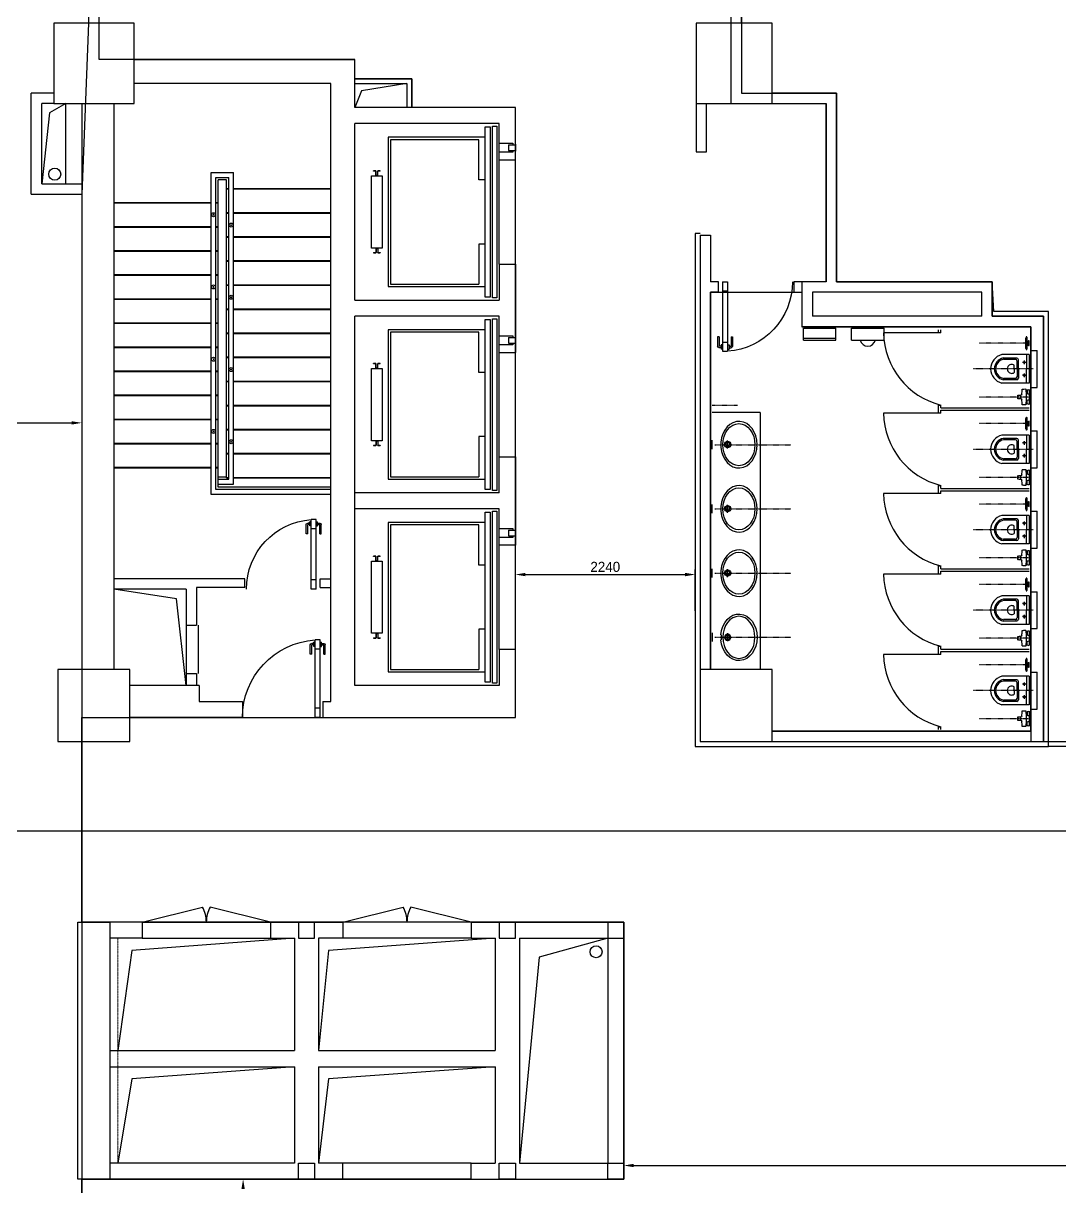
# Model space of a CAD drawing. Header units: millimetres. Extents: x 1175437 to 1258597, y 68435 to 127241.
# Drawn here: x 1198474 to 1211383, y 105326 to 119821 of the extents above; entities that cross this region are included whole.
import ezdxf

# ---------------------------------------------------------------- set-up
doc = ezdxf.new("R2010")
doc.units = ezdxf.units.MM
for name, pattern in [('DASHDOT2', [12.7, 6.35, -3.175, 0, -3.175]), ('HIDDEN', [0.375, 0.25, -0.125]), ('HIDDEN2', [4.7625, 3.175, -1.5875])]:
    doc.linetypes.add(name, pattern=pattern)
for name, color, linetype in [('Baca', 7, 'Continuous'), ('Divar-esas', 7, 'Continuous'), ('Divar-komek', 7, 'Continuous'), ('Lift', 7, 'Continuous'), ('livnestok', 7, 'Continuous'), ('Meheccer', 7, 'Continuous'), ('Pillekan', 7, 'Continuous'), ('plita 2', 7, 'Continuous'), ('Qapi', 7, 'Continuous'), ('Santexnika', 7, 'Continuous'), ('sutun1', 7, 'Continuous'), ('Tavan', 7, 'Continuous')]:
    doc.layers.add(name, color=color, linetype=linetype)
doc.layers.add('plita', color=182, linetype='Continuous', lineweight=5, true_color=0x3a07c5)

msp = doc.modelspace()

# ---------------------------------------------------------------- linework, layer by layer
for p, q in [((1202864, 117981), (1202838, 117981)), ((1202838, 117977), (1202838, 117981)), ((1202860, 117977), (1202838, 117977)), ((1202864, 117925), (1202864, 117973)), ((1202868, 117929), (1202868, 117977)), ((1202888, 117921), (1202868, 117921)), ((1202884, 117925), (1202872, 117925)), ((1202888, 117929), (1202888, 117977)), ((1202918, 117981), (1202892, 117981)), ((1202892, 117925), (1202892, 117973)), ((1202918, 117977), (1202896, 117977)), ((1202918, 117977), (1202918, 117981)), ((1202864, 117017), (1202864, 116969)), ((1202868, 117021), (1202888, 117021)), ((1202868, 117013), (1202868, 116965)), ((1202872, 117017), (1202884, 117017)), ((1202888, 117013), (1202888, 116965)), ((1202892, 117017), (1202892, 116969)), ((1202838, 116965), (1202838, 116961)), ((1202838, 116965), (1202860, 116965)), ((1202838, 116961), (1202864, 116961)), ((1202892, 116961), (1202918, 116961)), ((1202896, 116965), (1202918, 116965)), ((1202918, 116965), (1202918, 116961)), ((1202864, 115581), (1202838, 115581)), ((1202838, 115577), (1202838, 115581)), ((1202860, 115577), (1202838, 115577)), ((1202864, 115525), (1202864, 115573)), ((1202868, 115529), (1202868, 115577)), ((1202888, 115529), (1202888, 115577)), ((1202918, 115581), (1202892, 115581)), ((1202892, 115525), (1202892, 115573)), ((1202918, 115577), (1202896, 115577)), ((1202918, 115577), (1202918, 115581)), ((1202888, 115521), (1202868, 115521)), ((1202884, 115525), (1202872, 115525)), ((1202838, 114565), (1202838, 114561)), ((1202838, 114565), (1202860, 114565)), ((1202838, 114561), (1202864, 114561)), ((1202864, 114617), (1202864, 114569)), ((1202868, 114621), (1202888, 114621)), ((1202868, 114613), (1202868, 114565)), ((1202872, 114617), (1202884, 114617)), ((1202888, 114613), (1202888, 114565)), ((1202892, 114617), (1202892, 114569)), ((1202892, 114561), (1202918, 114561)), ((1202896, 114565), (1202918, 114565)), ((1202918, 114565), (1202918, 114561)), ((1202864, 113181), (1202838, 113181)), ((1202838, 113177), (1202838, 113181)), ((1202860, 113177), (1202838, 113177)), ((1202864, 113125), (1202864, 113173)), ((1202868, 113129), (1202868, 113177)), ((1202888, 113121), (1202868, 113121)), ((1202884, 113125), (1202872, 113125)), ((1202888, 113129), (1202888, 113177)), ((1202918, 113181), (1202892, 113181)), ((1202892, 113125), (1202892, 113173)), ((1202918, 113177), (1202896, 113177)), ((1202918, 113177), (1202918, 113181)), ((1202864, 112217), (1202864, 112169)), ((1202868, 112221), (1202888, 112221)), ((1202868, 112213), (1202868, 112165)), ((1202872, 112217), (1202884, 112217)), ((1202888, 112213), (1202888, 112165)), ((1202892, 112217), (1202892, 112169)), ((1202838, 112165), (1202838, 112161)), ((1202838, 112165), (1202860, 112165)), ((1202838, 112161), (1202864, 112161)), ((1202892, 112161), (1202918, 112161)), ((1202896, 112165), (1202918, 112165)), ((1202918, 112165), (1202918, 112161))]:
    msp.add_line(p, q)
at = {"color": 0, "lineweight": -2, "transparency": 16777216}
for p, q in [((1199203, 114953), (1199203, 114780)), ((1186428, 114843), (1199078, 114843)), ((1204603, 112500), (1204603, 113016)), ((1204728, 112953), (1206718, 112953)), ((1206843, 112500), (1206843, 113016)), ((1188028, 109761), (1253348, 109761)), ((1205953, 106277), (1205953, 105528)), ((1206078, 105590), (1224628, 105590)), ((1201035, 105421), (1201275, 105421))]:
    msp.add_line(p, q, dxfattribs=at)
at = {"color": 1, "lineweight": 30}
for points in [[(1186303, 120321), (1199288, 120321), (1199288, 119821), (1199203, 117691), (1199203, 105421), (1199203, 103771), (1199203, 103121), (1231553, 103121)], [(1207418, 120321), (1207418, 118951), (1208603, 118951), (1208603, 116601), (1210543, 116601), (1210543, 116171), (1211183, 116171), (1211183, 110871), (1218953, 110871), (1218953, 116171), (1220163, 116171), (1220163, 116601), (1222533, 116601), (1222533, 118951), (1222903, 118951), (1222903, 119821), (1223288, 119821), (1223288, 120301), (1207418, 120321)], [(1199203, 103121), (1199203, 103771), (1199203, 105421), (1205953, 105421), (1205953, 108621), (1199203, 108621), (1199203, 111171), (1204603, 111171), (1204603, 118771), (1203313, 118771), (1203313, 119131), (1202603, 119131), (1202603, 119371), (1199418, 119371), (1199418, 120301), (1207288, 120301), (1207288, 118821), (1208473, 118821), (1208473, 116601), (1208173, 116601), (1208173, 116041), (1211023, 116041), (1211023, 110871), (1219083, 110871)]]:
    msp.add_lwpolyline(points, dxfattribs=at)
at = {"extrusion": (0, 0, -1)}
for centre, start, end in [((-1202860, 117973), 90, 180), ((-1202864, 117977), 90, 180), ((-1202868, 117925), -90, 0), ((-1202872, 117929), -90, 0), ((-1202884, 117929), 180, -90), ((-1202892, 117977), 0, 90), ((-1202888, 117925), 180, -90), ((-1202896, 117973), 0, 90), ((-1202868, 117017), 0, 90), ((-1202872, 117013), 0, 90), ((-1202884, 117013), 90, 180), ((-1202888, 117017), 90, 180), ((-1202860, 116969), 180, -90), ((-1202864, 116965), 180, -90), ((-1202892, 116965), -90, 0), ((-1202896, 116969), -90, 0), ((-1202860, 115573), 90, 180), ((-1202864, 115577), 90, 180), ((-1202892, 115577), 0, 90), ((-1202896, 115573), 0, 90), ((-1202868, 115525), -90, 0), ((-1202872, 115529), -90, 0), ((-1202884, 115529), 180, -90), ((-1202888, 115525), 180, -90), ((-1202860, 114569), 180, -90), ((-1202868, 114617), 0, 90), ((-1202864, 114565), 180, -90), ((-1202872, 114613), 0, 90), ((-1202884, 114613), 90, 180), ((-1202888, 114617), 90, 180), ((-1202892, 114565), -90, 0), ((-1202896, 114569), -90, 0), ((-1202860, 113173), 90, 180), ((-1202864, 113177), 90, 180), ((-1202868, 113125), -90, 0), ((-1202872, 113129), -90, 0), ((-1202884, 113129), 180, -90), ((-1202892, 113177), 0, 90), ((-1202888, 113125), 180, -90), ((-1202896, 113173), 0, 90), ((-1202868, 112217), 0, 90), ((-1202872, 112213), 0, 90), ((-1202884, 112213), 90, 180), ((-1202888, 112217), 90, 180), ((-1202860, 112169), 180, -90), ((-1202864, 112165), 180, -90), ((-1202892, 112165), -90, 0), ((-1202896, 112169), -90, 0)]:
    msp.add_arc(centre, 4, start, end, dxfattribs=at)
at = {"color": 0, "transparency": 16777216}
for points in [[(1199078, 114863), (1199078, 114822), (1199203, 114843)], [(1204728, 112974), (1204728, 112932), (1204603, 112953)], [(1206718, 112974), (1206718, 112932), (1206843, 112953)], [(1206078, 105611), (1206078, 105569), (1205953, 105590)], [(1201191, 105296), (1201233, 105296), (1201212, 105421)]]:
    msp.add_solid(points, dxfattribs=at)
at = {"layer": 'Baca'}
for p, q in [((1200383, 112649), (1199603, 112771)), ((1200503, 111571), (1200383, 112649))]:
    msp.add_line(p, q, dxfattribs=at)
for points in [[(1203253, 119071), (1202688, 118981), (1202603, 118771)], [(1199003, 118821), (1198801, 118705), (1198703, 117821)], [(1201853, 108421), (1199824, 108271), (1199653, 107021)], [(1204353, 108421), (1202274, 108271), (1202153, 107021)], [(1205753, 108421), (1204898, 108185), (1204653, 105621)], [(1201853, 106821), (1199824, 106671), (1199653, 105621)], [(1204353, 106821), (1202274, 106671), (1202153, 105621)]]:
    msp.add_lwpolyline(points, dxfattribs=at)
at = {"layer": 'Divar-esas'}
for p, q in [((1198573, 117691), (1198573, 118951)), ((1198853, 118951), (1198573, 118951)), ((1207803, 118951), (1208603, 118951)), ((1208603, 116601), (1208603, 118951)), ((1198703, 117821), (1198703, 118821)), ((1198853, 118821), (1198703, 118821)), ((1206853, 118821), (1206853, 118221)), ((1206983, 118221), (1206983, 118821)), ((1207803, 118821), (1208473, 118821)), ((1208473, 116601), (1208473, 118821)), ((1206853, 118221), (1206983, 118221)), ((1198703, 117821), (1199203, 117821)), ((1198573, 117691), (1199203, 117691)), ((1206903, 117181), (1206903, 110871)), ((1206903, 117181), (1207033, 117181)), ((1207033, 117181), (1207033, 116601)), ((1207133, 116601), (1207033, 116601)), ((1207133, 116471), (1207133, 116601)), ((1208073, 116601), (1208073, 116471)), ((1208473, 116601), (1208073, 116601)), ((1210543, 116601), (1208603, 116601)), ((1210543, 116171), (1210543, 116601)), ((1207033, 116471), (1207033, 111771)), ((1207133, 116471), (1207033, 116471)), ((1208073, 116471), (1208173, 116471)), ((1208173, 116471), (1208173, 116041)), ((1208303, 116471), (1208303, 116171)), ((1210413, 116471), (1208303, 116471)), ((1210413, 116171), (1210413, 116471)), ((1210413, 116171), (1208303, 116171)), ((1211183, 116171), (1210543, 116171)), ((1211183, 110871), (1211183, 116171)), ((1211023, 116041), (1208173, 116041)), ((1211023, 111001), (1211023, 116041)), ((1201233, 112901), (1199603, 112901)), ((1200633, 112791), (1200633, 112321)), ((1201233, 112791), (1200633, 112791)), ((1201233, 112791), (1201233, 112901)), ((1202173, 112901), (1202303, 112901)), ((1202173, 112791), (1202173, 112901)), ((1202173, 112791), (1202303, 112791)), ((1200503, 112771), (1199603, 112771)), ((1200503, 112771), (1200503, 112321)), ((1200503, 112321), (1200633, 112321)), ((1200503, 111721), (1200503, 111571)), ((1200503, 111721), (1200633, 111721)), ((1200633, 111721), (1200633, 111571)), ((1207803, 111001), (1211023, 111001)), ((1207803, 110871), (1211183, 110871)), ((1199953, 108621), (1199553, 108621)), ((1199953, 108621), (1199953, 108421)), ((1201553, 108621), (1202453, 108621)), ((1201553, 108621), (1201553, 108421)), ((1202453, 108621), (1202453, 108421)), ((1204053, 108621), (1205953, 108621)), ((1204053, 108621), (1204053, 108421)), ((1205953, 108621), (1205953, 105421)), ((1199953, 108421), (1199553, 108421)), ((1201553, 108421), (1201853, 108421)), ((1201853, 108421), (1201853, 107021)), ((1202153, 108421), (1202153, 107021)), ((1202453, 108421), (1202153, 108421)), ((1204053, 108421), (1204353, 108421)), ((1204353, 108421), (1204353, 107021)), ((1204653, 108421), (1204653, 105621)), ((1204653, 108421), (1205753, 108421)), ((1205753, 108421), (1205753, 105621)), ((1199553, 107021), (1201853, 107021)), ((1202153, 107021), (1204353, 107021)), ((1199553, 106821), (1201853, 106821)), ((1201853, 106821), (1201853, 105621)), ((1202153, 106821), (1204353, 106821)), ((1202153, 106821), (1202153, 105621)), ((1204353, 106821), (1204353, 105621)), ((1201853, 105621), (1199553, 105621)), ((1202453, 105621), (1202153, 105621)), ((1202453, 105421), (1202453, 105621)), ((1204053, 105421), (1204053, 105621)), ((1204053, 105621), (1204353, 105621)), ((1204653, 105621), (1205753, 105621)), ((1202453, 105421), (1199553, 105421)), ((1204053, 105421), (1205953, 105421))]:
    msp.add_line(p, q, dxfattribs=at)
at = {"layer": 'Divar-komek'}
for p, q in [((1200503, 112321), (1200503, 111721)), ((1200653, 112321), (1200653, 111721)), ((1199953, 108621), (1201553, 108621)), ((1204053, 108621), (1202453, 108621)), ((1199953, 108421), (1201553, 108421)), ((1204053, 108421), (1202453, 108421)), ((1204053, 105621), (1202453, 105621)), ((1204053, 105421), (1202453, 105421))]:
    msp.add_line(p, q, dxfattribs=at)
at = {"layer": 'Lift'}
for p, q in [((1204228, 116411), (1204228, 118531)), ((1204228, 118531), (1204288, 118531)), ((1204288, 118531), (1204288, 116411)), ((1204318, 116401), (1204318, 118541)), ((1204318, 118541), (1204373, 118541)), ((1204318, 118541), (1204373, 118541)), ((1204373, 118541), (1204373, 116401)), ((1203018, 118402), (1203018, 116540)), ((1204228, 118402), (1203018, 118402)), ((1203048, 118371), (1203048, 116571)), ((1204148, 118371), (1203048, 118371)), ((1204148, 117871), (1204148, 118371)), ((1204228, 117871), (1204148, 117871)), ((1204228, 117071), (1204148, 117071)), ((1204148, 117071), (1204148, 116571)), ((1203048, 116571), (1204148, 116571)), ((1203018, 116540), (1204228, 116540)), ((1204288, 116411), (1204228, 116411)), ((1204373, 116401), (1204318, 116401)), ((1204228, 114011), (1204228, 116131)), ((1204228, 116131), (1204288, 116131)), ((1204288, 116131), (1204288, 114011)), ((1204318, 114001), (1204318, 116141)), ((1204318, 116141), (1204373, 116141)), ((1204318, 116141), (1204373, 116141)), ((1204373, 116141), (1204373, 114001)), ((1203018, 116002), (1203018, 114140)), ((1204228, 116002), (1203018, 116002)), ((1203048, 115971), (1203048, 114171)), ((1204148, 115971), (1203048, 115971)), ((1204148, 115471), (1204148, 115971)), ((1204228, 115471), (1204148, 115471)), ((1204228, 114671), (1204148, 114671)), ((1204148, 114671), (1204148, 114171)), ((1203018, 114140), (1204228, 114140)), ((1203048, 114171), (1204148, 114171)), ((1204288, 114011), (1204228, 114011)), ((1204373, 114001), (1204318, 114001)), ((1204228, 111611), (1204228, 113731)), ((1204228, 113731), (1204288, 113731)), ((1204288, 113731), (1204288, 111611)), ((1204318, 111601), (1204318, 113741)), ((1204318, 113741), (1204373, 113741)), ((1204318, 113741), (1204373, 113741)), ((1204373, 113741), (1204373, 111601)), ((1203018, 113602), (1203018, 111740)), ((1204228, 113602), (1203018, 113602)), ((1203048, 113571), (1203048, 111771)), ((1204148, 113571), (1203048, 113571)), ((1204148, 113071), (1204148, 113571)), ((1204228, 113071), (1204148, 113071)), ((1204228, 112271), (1204148, 112271)), ((1204148, 112271), (1204148, 111771)), ((1203048, 111771), (1204148, 111771)), ((1203018, 111740), (1204228, 111740)), ((1204288, 111611), (1204228, 111611)), ((1204373, 111601), (1204318, 111601))]:
    msp.add_line(p, q, dxfattribs=at)
at = {"layer": 'Lift', "linetype": 'Continuous'}
for p, q in [((1204403, 118326), (1204573, 118326)), ((1204518, 118306), (1204603, 118306)), ((1204518, 118306), (1204518, 118236)), ((1204573, 118326), (1204573, 118306)), ((1204603, 118316), (1204606, 118316)), ((1204606, 118316), (1204606, 118226)), ((1204573, 118216), (1204403, 118216)), ((1204518, 118236), (1204603, 118236)), ((1204573, 118236), (1204573, 118216)), ((1204603, 118226), (1204606, 118226)), ((1204403, 115926), (1204573, 115926)), ((1204518, 115906), (1204603, 115906)), ((1204518, 115906), (1204518, 115836)), ((1204518, 115836), (1204603, 115836)), ((1204573, 115926), (1204573, 115906)), ((1204573, 115836), (1204573, 115816)), ((1204603, 115916), (1204606, 115916)), ((1204603, 115826), (1204606, 115826)), ((1204606, 115916), (1204606, 115826)), ((1204573, 115816), (1204403, 115816)), ((1204403, 113526), (1204573, 113526)), ((1204518, 113506), (1204603, 113506)), ((1204518, 113506), (1204518, 113436)), ((1204573, 113526), (1204573, 113506)), ((1204603, 113516), (1204606, 113516)), ((1204606, 113516), (1204606, 113426)), ((1204573, 113416), (1204403, 113416)), ((1204518, 113436), (1204603, 113436)), ((1204573, 113436), (1204573, 113416)), ((1204603, 113426), (1204606, 113426))]:
    msp.add_line(p, q, dxfattribs=at)
at = {"layer": 'Lift', "extrusion": (0, 0, -1)}
for points in [[(-1202943, 117021), (-1202813, 117021), (-1202813, 117921), (-1202943, 117921)], [(-1202943, 114621), (-1202813, 114621), (-1202813, 115521), (-1202943, 115521)], [(-1202943, 112221), (-1202813, 112221), (-1202813, 113121), (-1202943, 113121)]]:
    msp.add_lwpolyline(points, close=True, dxfattribs=at)
at = {"layer": 'livnestok', "linetype": 'ByBlock'}
for centre in [(1198865, 117941), (1205608, 108253)]:
    msp.add_circle(centre, 75, dxfattribs=at)
at = {"layer": 'Meheccer'}
for p, q in [((1200813, 113951), (1200813, 117961)), ((1200813, 117961), (1201093, 117961)), ((1200873, 114011), (1200873, 117901)), ((1200873, 117901), (1201033, 117901)), ((1201033, 114141), (1201033, 117901)), ((1201093, 114081), (1201093, 117961)), ((1200903, 114141), (1201033, 114141)), ((1200903, 114141), (1201033, 114141)), ((1202303, 113951), (1200813, 113951)), ((1202303, 114011), (1200873, 114011)), ((1200903, 114081), (1201093, 114081))]:
    msp.add_line(p, q, dxfattribs=at)
for centre, radius in [((1200843, 117436), 25), ((1200843, 117436), 5), ((1201063, 117307), 25), ((1201063, 117307), 5), ((1200843, 116536), 25), ((1201063, 116407), 25), ((1200843, 115636), 25), ((1201063, 115507), 25), ((1201063, 115507), 5), ((1200843, 114736), 25), ((1201063, 114607), 25), ((1201063, 114607), 5)]:
    msp.add_circle(centre, radius, dxfattribs=at)
at = {"layer": 'Meheccer', "linetype": 'HIDDEN2'}
for centre in [(1200843, 116536), (1201063, 116407), (1200843, 115636), (1200843, 114736)]:
    msp.add_circle(centre, 5, dxfattribs=at)
at = {"layer": 'Pillekan'}
for p, q in [((1200903, 114041), (1200903, 117871)), ((1201003, 117871), (1200903, 117871)), ((1201003, 114157), (1201003, 117871)), ((1201003, 117764), (1201033, 117764)), ((1201003, 117757), (1201033, 117757)), ((1201093, 117764), (1202303, 117764)), ((1201093, 117757), (1202303, 117757)), ((1200813, 117586), (1199603, 117586)), ((1200813, 117579), (1199603, 117579)), ((1200903, 117586), (1200873, 117586)), ((1200903, 117579), (1200873, 117579)), ((1201003, 117464), (1201033, 117464)), ((1201003, 117457), (1201033, 117457)), ((1201093, 117464), (1202303, 117464)), ((1201093, 117457), (1202303, 117457)), ((1200813, 117286), (1199603, 117286)), ((1200813, 117279), (1199603, 117279)), ((1200903, 117286), (1200873, 117286)), ((1200903, 117279), (1200873, 117279)), ((1201003, 117164), (1201033, 117164)), ((1201003, 117157), (1201033, 117157)), ((1201093, 117164), (1202303, 117164)), ((1201093, 117157), (1202303, 117157)), ((1200813, 116986), (1199603, 116986)), ((1200903, 116986), (1200873, 116986)), ((1200813, 116979), (1199603, 116979)), ((1200903, 116979), (1200873, 116979)), ((1201003, 116864), (1201033, 116864)), ((1201003, 116857), (1201033, 116857)), ((1201093, 116864), (1202303, 116864)), ((1201093, 116857), (1202303, 116857)), ((1200813, 116686), (1199603, 116686)), ((1200813, 116679), (1199603, 116679)), ((1200903, 116686), (1200873, 116686)), ((1200903, 116679), (1200873, 116679)), ((1201003, 116564), (1201033, 116564)), ((1201003, 116557), (1201033, 116557)), ((1201093, 116564), (1202303, 116564)), ((1201093, 116557), (1202303, 116557)), ((1200813, 116386), (1199603, 116386)), ((1200813, 116379), (1199603, 116379)), ((1200903, 116386), (1200873, 116386)), ((1200903, 116379), (1200873, 116379)), ((1201003, 116264), (1201033, 116264)), ((1201003, 116257), (1201033, 116257)), ((1201093, 116264), (1202303, 116264)), ((1201093, 116257), (1202303, 116257)), ((1200813, 116086), (1199603, 116086)), ((1200813, 116079), (1199603, 116079)), ((1200903, 116086), (1200873, 116086)), ((1200903, 116079), (1200873, 116079)), ((1201003, 115964), (1201033, 115964)), ((1201003, 115957), (1201033, 115957)), ((1201093, 115964), (1202303, 115964)), ((1201093, 115957), (1202303, 115957)), ((1200813, 115786), (1199603, 115786)), ((1200813, 115779), (1199603, 115779)), ((1200903, 115786), (1200873, 115786)), ((1200903, 115779), (1200873, 115779)), ((1201003, 115664), (1201033, 115664)), ((1201003, 115657), (1201033, 115657)), ((1201093, 115664), (1202303, 115664)), ((1201093, 115657), (1202303, 115657)), ((1200813, 115486), (1199603, 115486)), ((1200813, 115479), (1199603, 115479)), ((1200903, 115486), (1200873, 115486)), ((1200903, 115479), (1200873, 115479)), ((1201003, 115364), (1201033, 115364)), ((1201003, 115357), (1201033, 115357)), ((1201093, 115364), (1202303, 115364)), ((1201093, 115357), (1202303, 115357)), ((1200813, 115186), (1199603, 115186)), ((1200813, 115179), (1199603, 115179)), ((1200903, 115186), (1200873, 115186)), ((1200903, 115179), (1200873, 115179)), ((1201003, 115064), (1201033, 115064)), ((1201003, 115057), (1201033, 115057)), ((1201093, 115064), (1202303, 115064)), ((1201093, 115057), (1202303, 115057)), ((1200813, 114886), (1199603, 114886)), ((1200813, 114879), (1199603, 114879)), ((1200903, 114886), (1200873, 114886)), ((1200903, 114879), (1200873, 114879)), ((1201003, 114764), (1201033, 114764)), ((1201003, 114757), (1201033, 114757)), ((1201093, 114764), (1202303, 114764)), ((1201093, 114757), (1202303, 114757)), ((1200813, 114586), (1199603, 114586)), ((1200813, 114579), (1199603, 114579)), ((1200903, 114586), (1200873, 114586)), ((1200903, 114579), (1200873, 114579)), ((1201003, 114464), (1201033, 114464)), ((1201003, 114457), (1201033, 114457)), ((1201093, 114464), (1202303, 114464)), ((1201093, 114457), (1202303, 114457)), ((1200813, 114286), (1199603, 114286)), ((1200813, 114279), (1199603, 114279)), ((1200903, 114286), (1200873, 114286)), ((1200903, 114279), (1200873, 114279)), ((1200903, 114171), (1201003, 114171)), ((1201003, 114164), (1201033, 114164)), ((1201003, 114157), (1201033, 114157)), ((1201093, 114164), (1202303, 114164)), ((1201093, 114157), (1202303, 114157)), ((1202303, 114041), (1200903, 114041))]:
    msp.add_line(p, q, dxfattribs=at)
at = {"layer": 'plita', "linetype": 'HIDDEN', "ltscale": 5}
msp.add_line((1199653, 108421), (1199653, 105621), dxfattribs=at)
at = {"layer": 'plita 2'}
for p, q in [((1202603, 119071), (1203253, 119071)), ((1203253, 119071), (1203253, 118771)), ((1199003, 117821), (1199003, 118821)), ((1204403, 116821), (1204403, 118121)), ((1204403, 114421), (1204403, 115721)), ((1204403, 112021), (1204403, 113321))]:
    msp.add_line(p, q, dxfattribs=at)
at = {"layer": 'Qapi'}
for p, q in [((1207185, 116601), (1207247, 116601)), ((1207185, 116601), (1207247, 116601)), ((1207185, 116601), (1207185, 115735)), ((1207247, 116601), (1207247, 115735)), ((1207185, 116486), (1207247, 116486)), ((1207185, 115850), (1207247, 115850)), ((1207185, 115735), (1207247, 115735)), ((1207185, 115735), (1207247, 115735)), ((1202122, 113638), (1202060, 113638)), ((1202122, 113638), (1202060, 113638)), ((1202060, 112771), (1202060, 113638)), ((1202122, 113523), (1202060, 113523)), ((1202122, 112771), (1202122, 113638)), ((1202122, 112887), (1202060, 112887)), ((1202122, 112771), (1202060, 112771)), ((1202122, 112771), (1202060, 112771)), ((1202172, 112138), (1202110, 112138)), ((1202110, 111171), (1202110, 112138)), ((1202172, 111171), (1202172, 112138)), ((1202172, 112023), (1202110, 112023)), ((1202172, 112023), (1202110, 112023)), ((1202172, 111287), (1202110, 111287)), ((1202172, 111171), (1202110, 111171)), ((1199953, 108621), (1200706, 108809)), ((1201553, 108621), (1200801, 108809)), ((1202453, 108621), (1203206, 108809)), ((1204053, 108621), (1203301, 108809))]:
    msp.add_line(p, q, dxfattribs=at)
at = {"layer": 'Qapi', "linetype": 'Continuous'}
for p, q in [((1207140, 115913), (1207122, 115913)), ((1207122, 115913), (1207122, 115797)), ((1207140, 115913), (1207140, 115797)), ((1207291, 115913), (1207291, 115797)), ((1207291, 115913), (1207309, 115913)), ((1207309, 115913), (1207309, 115797)), ((1207167, 115797), (1207140, 115797)), ((1207167, 115779), (1207140, 115779)), ((1207167, 115779), (1207140, 115779)), ((1207167, 115779), (1207140, 115779)), ((1207185, 115815), (1207167, 115815)), ((1207167, 115815), (1207167, 115761)), ((1207167, 115815), (1207167, 115761)), ((1207185, 115761), (1207167, 115761)), ((1207247, 115815), (1207265, 115815)), ((1207247, 115761), (1207265, 115761)), ((1207265, 115815), (1207265, 115761)), ((1207265, 115815), (1207265, 115761)), ((1207265, 115797), (1207291, 115797)), ((1207265, 115779), (1207291, 115779)), ((1207265, 115779), (1207291, 115779)), ((1207265, 115779), (1207291, 115779)), ((1201998, 113460), (1201998, 113576)), ((1202042, 113594), (1202016, 113594)), ((1202042, 113594), (1202016, 113594)), ((1202042, 113594), (1202016, 113594)), ((1202016, 113460), (1202016, 113576)), ((1202042, 113576), (1202016, 113576)), ((1202042, 113558), (1202042, 113611)), ((1202042, 113558), (1202042, 113611)), ((1202060, 113611), (1202042, 113611)), ((1202060, 113558), (1202042, 113558)), ((1202122, 113611), (1202140, 113611)), ((1202122, 113558), (1202140, 113558)), ((1202140, 113558), (1202140, 113611)), ((1202140, 113558), (1202140, 113611)), ((1202140, 113594), (1202167, 113594)), ((1202140, 113594), (1202167, 113594)), ((1202140, 113594), (1202167, 113594)), ((1202140, 113576), (1202167, 113576)), ((1202167, 113460), (1202167, 113576)), ((1202185, 113460), (1202185, 113576)), ((1202016, 113460), (1201998, 113460)), ((1202167, 113460), (1202185, 113460)), ((1202048, 111961), (1202048, 112076)), ((1202092, 112094), (1202066, 112094)), ((1202092, 112094), (1202066, 112094)), ((1202092, 112094), (1202066, 112094)), ((1202066, 111961), (1202066, 112076)), ((1202092, 112076), (1202066, 112076)), ((1202092, 112058), (1202092, 112112)), ((1202092, 112058), (1202092, 112112)), ((1202110, 112112), (1202092, 112112)), ((1202110, 112058), (1202092, 112058)), ((1202172, 112112), (1202190, 112112)), ((1202172, 112058), (1202190, 112058)), ((1202190, 112058), (1202190, 112112)), ((1202190, 112058), (1202190, 112112)), ((1202190, 112094), (1202217, 112094)), ((1202190, 112094), (1202217, 112094)), ((1202190, 112094), (1202217, 112094)), ((1202190, 112076), (1202217, 112076)), ((1202217, 111961), (1202217, 112076)), ((1202235, 111961), (1202235, 112076)), ((1202066, 111961), (1202048, 111961)), ((1202217, 111961), (1202235, 111961))]:
    msp.add_line(p, q, dxfattribs=at)
at = {"layer": 'Qapi', "extrusion": (0, 0, -1)}
for centre, radius, start, end in [((-1207185, 116601), 869, -180, -94.1065), ((-1202122, 112771), 869, 0, 85.8935), ((-1202172, 111171), 969, 0, 86.3179)]:
    msp.add_arc(centre, radius, start, end, dxfattribs=at)
at = {"layer": 'Qapi', "linetype": 'Continuous', "extrusion": (0, 0, -1)}
for centre, start, end in [((-1207140, 115797), -90, 0), ((-1207291, 115797), -180, -90), ((-1202016, 113576), 0, 90), ((-1202167, 113576), 90, 180), ((-1202066, 112076), 0, 90), ((-1202217, 112076), 90, 180)]:
    msp.add_arc(centre, 17.8, start, end, dxfattribs=at)
at = {"layer": 'Qapi'}
for centre, start, end in [((1200356, 108621), 0.1217, 28.2784), ((1201151, 108621), 151.7216, 179.8783), ((1202856, 108621), 0.1217, 28.2784), ((1203651, 108621), 151.7216, 179.8783)]:
    msp.add_arc(centre, 398, start, end, dxfattribs=at)
at = {"layer": 'Santexnika', "ltscale": 6}
for p, q in [((1208190, 115872), (1208190, 116021)), ((1208190, 116021), (1208596, 116021)), ((1208596, 115872), (1208596, 116021)), ((1208790, 115872), (1208790, 116021)), ((1208790, 116021), (1209196, 116021)), ((1209196, 115872), (1209196, 116021)), ((1208190, 115900), (1208596, 115900)), ((1208190, 115872), (1208596, 115872)), ((1208790, 115872), (1209196, 115872))]:
    msp.add_line(p, q, dxfattribs=at)
at = {"layer": 'Santexnika'}
for p, q in [((1209873, 115965), (1209873, 116001)), ((1209903, 115965), (1209903, 116001)), ((1209903, 115965), (1209188, 115965)), ((1209903, 115965), (1209873, 115965)), ((1210975, 115900), (1210958, 115900)), ((1210958, 115900), (1210958, 115771)), ((1210965, 115910), (1210965, 115900)), ((1210975, 115910), (1210975, 115760)), ((1210975, 115852), (1210986, 115852)), ((1210986, 115857), (1210986, 115814)), ((1211003, 115806), (1211003, 115865)), ((1211003, 115693), (1210661, 115693)), ((1210975, 115771), (1210958, 115771)), ((1210965, 115771), (1210965, 115760)), ((1210971, 115693), (1210971, 115515)), ((1210975, 115819), (1210986, 115819)), ((1211003, 115693), (1211003, 115338)), ((1211023, 115745), (1211103, 115745)), ((1211023, 115285), (1211023, 115745)), ((1211103, 115285), (1211103, 115745)), ((1210848, 115651), (1210680, 115651)), ((1210832, 115634), (1210682, 115634)), ((1210818, 115515), (1210818, 115562)), ((1210854, 115515), (1210854, 115613)), ((1210869, 115515), (1210869, 115630)), ((1210962, 115597), (1210918, 115597)), ((1210940, 115618), (1210940, 115573)), ((1210832, 115397), (1210682, 115397)), ((1210818, 115515), (1210818, 115469)), ((1210854, 115515), (1210854, 115418)), ((1210869, 115515), (1210869, 115401)), ((1210962, 115436), (1210918, 115436)), ((1210940, 115457), (1210940, 115412)), ((1210971, 115338), (1210971, 115515)), ((1211003, 115338), (1210661, 115338)), ((1210848, 115380), (1210680, 115380)), ((1210962, 115245), (1210976, 115245)), ((1210976, 115251), (1210976, 115207)), ((1211003, 115258), (1211003, 115073)), ((1211023, 115285), (1211103, 115285)), ((1210900, 115144), (1210900, 115187)), ((1210965, 115213), (1210976, 115213)), ((1210965, 115118), (1210976, 115118)), ((1210976, 115080), (1210976, 115124)), ((1207653, 114971), (1207053, 114971)), ((1207653, 114971), (1207653, 111771)), ((1209903, 114963), (1209188, 114963)), ((1209873, 114963), (1209873, 115065)), ((1209873, 115065), (1209903, 115065)), ((1209903, 114963), (1209873, 114963)), ((1209903, 115029), (1209903, 115065)), ((1209903, 115029), (1211003, 115029)), ((1209903, 114963), (1209903, 114999)), ((1209903, 114999), (1211003, 114999)), ((1210962, 115086), (1210976, 115086)), ((1210975, 114898), (1210958, 114898)), ((1210958, 114898), (1210958, 114769)), ((1210965, 114908), (1210965, 114898)), ((1210975, 114908), (1210975, 114758)), ((1210975, 114850), (1210986, 114850)), ((1210975, 114817), (1210986, 114817)), ((1210986, 114855), (1210986, 114812)), ((1211003, 114804), (1211003, 114863)), ((1211003, 114691), (1210661, 114691)), ((1210975, 114769), (1210958, 114769)), ((1210965, 114769), (1210965, 114758)), ((1210971, 114691), (1210971, 114513)), ((1211003, 114691), (1211003, 114336)), ((1211023, 114743), (1211103, 114743)), ((1211023, 114283), (1211023, 114743)), ((1211103, 114283), (1211103, 114743)), ((1207053, 114516), (1207053, 114626)), ((1207161, 114602), (1207166, 114602)), ((1207161, 114541), (1207166, 114541)), ((1207166, 114541), (1207166, 114602)), ((1207200, 114571), (1207297, 114571)), ((1207247, 114522), (1207247, 114622)), ((1210848, 114649), (1210680, 114649)), ((1210832, 114632), (1210682, 114632)), ((1210818, 114513), (1210818, 114560)), ((1210854, 114513), (1210854, 114611)), ((1210869, 114513), (1210869, 114628)), ((1210962, 114595), (1210918, 114595)), ((1210940, 114616), (1210940, 114571)), ((1210848, 114378), (1210680, 114378)), ((1210832, 114395), (1210682, 114395)), ((1210818, 114513), (1210818, 114467)), ((1210854, 114513), (1210854, 114416)), ((1210869, 114513), (1210869, 114399)), ((1210962, 114434), (1210918, 114434)), ((1210940, 114455), (1210940, 114410)), ((1210971, 114336), (1210971, 114513)), ((1211003, 114336), (1210661, 114336)), ((1210962, 114243), (1210976, 114243)), ((1210976, 114249), (1210976, 114205)), ((1211003, 114256), (1211003, 114071)), ((1211023, 114283), (1211103, 114283)), ((1210900, 114142), (1210900, 114185)), ((1210962, 114084), (1210976, 114084)), ((1210965, 114211), (1210976, 114211)), ((1210965, 114116), (1210976, 114116)), ((1210976, 114078), (1210976, 114122)), ((1209903, 113961), (1209188, 113961)), ((1209873, 113961), (1209873, 114063)), ((1209873, 114063), (1209903, 114063)), ((1209903, 113961), (1209873, 113961)), ((1209903, 114027), (1209903, 114063)), ((1209903, 114027), (1211003, 114027)), ((1209903, 113961), (1209903, 113997)), ((1209903, 113997), (1211003, 113997)), ((1207053, 113716), (1207053, 113826)), ((1207161, 113802), (1207166, 113802)), ((1207166, 113741), (1207166, 113802)), ((1207247, 113722), (1207247, 113822)), ((1210975, 113896), (1210958, 113896)), ((1210958, 113896), (1210958, 113767)), ((1210965, 113906), (1210965, 113896)), ((1210975, 113906), (1210975, 113756)), ((1210975, 113848), (1210986, 113848)), ((1210975, 113815), (1210986, 113815)), ((1210986, 113853), (1210986, 113810)), ((1211003, 113802), (1211003, 113861)), ((1207161, 113741), (1207166, 113741)), ((1207200, 113771), (1207297, 113771)), ((1211003, 113689), (1210661, 113689)), ((1210848, 113647), (1210680, 113647)), ((1210975, 113767), (1210958, 113767)), ((1210965, 113767), (1210965, 113756)), ((1210971, 113689), (1210971, 113511)), ((1211003, 113689), (1211003, 113334)), ((1211023, 113741), (1211103, 113741)), ((1211023, 113281), (1211023, 113741)), ((1211103, 113281), (1211103, 113741)), ((1210832, 113630), (1210682, 113630)), ((1210818, 113511), (1210818, 113558)), ((1210818, 113511), (1210818, 113465)), ((1210854, 113511), (1210854, 113609)), ((1210854, 113511), (1210854, 113414)), ((1210869, 113511), (1210869, 113626)), ((1210869, 113511), (1210869, 113397)), ((1210962, 113593), (1210918, 113593)), ((1210940, 113614), (1210940, 113569)), ((1210971, 113334), (1210971, 113511)), ((1210848, 113376), (1210680, 113376)), ((1210832, 113393), (1210682, 113393)), ((1210962, 113432), (1210918, 113432)), ((1210940, 113453), (1210940, 113408)), ((1211003, 113334), (1210661, 113334)), ((1210962, 113241), (1210976, 113241)), ((1210976, 113247), (1210976, 113203)), ((1211003, 113254), (1211003, 113069)), ((1211023, 113281), (1211103, 113281)), ((1210900, 113140), (1210900, 113183)), ((1210962, 113082), (1210976, 113082)), ((1210965, 113209), (1210976, 113209)), ((1210965, 113114), (1210976, 113114)), ((1210976, 113076), (1210976, 113120)), ((1207053, 112916), (1207053, 113026)), ((1207161, 113002), (1207166, 113002)), ((1207161, 112941), (1207166, 112941)), ((1207166, 112941), (1207166, 113002)), ((1207200, 112971), (1207297, 112971)), ((1207247, 112922), (1207247, 113022)), ((1209903, 112959), (1209188, 112959)), ((1209873, 112959), (1209873, 113061)), ((1209873, 113061), (1209903, 113061)), ((1209903, 112959), (1209873, 112959)), ((1209903, 113025), (1209903, 113061)), ((1209903, 113025), (1211003, 113025)), ((1209903, 112959), (1209903, 112995)), ((1209903, 112995), (1211003, 112995)), ((1210975, 112894), (1210958, 112894)), ((1210958, 112894), (1210958, 112765)), ((1210965, 112904), (1210965, 112894)), ((1210975, 112904), (1210975, 112754)), ((1210975, 112846), (1210986, 112846)), ((1210975, 112813), (1210986, 112813)), ((1210986, 112851), (1210986, 112808)), ((1211003, 112800), (1211003, 112859)), ((1211003, 112687), (1210661, 112687)), ((1210848, 112645), (1210680, 112645)), ((1210975, 112765), (1210958, 112765)), ((1210965, 112765), (1210965, 112754)), ((1210971, 112687), (1210971, 112509)), ((1211003, 112687), (1211003, 112332)), ((1211023, 112739), (1211103, 112739)), ((1211023, 112279), (1211023, 112739)), ((1211103, 112279), (1211103, 112739)), ((1210832, 112628), (1210682, 112628)), ((1210818, 112509), (1210818, 112556)), ((1210818, 112509), (1210818, 112463)), ((1210854, 112509), (1210854, 112607)), ((1210854, 112509), (1210854, 112412)), ((1210869, 112509), (1210869, 112624)), ((1210869, 112509), (1210869, 112395)), ((1210962, 112591), (1210918, 112591)), ((1210940, 112612), (1210940, 112567)), ((1210971, 112332), (1210971, 112509)), ((1210848, 112374), (1210680, 112374)), ((1210832, 112391), (1210682, 112391)), ((1210962, 112430), (1210918, 112430)), ((1210940, 112451), (1210940, 112406)), ((1207053, 112227), (1207053, 112117)), ((1207161, 112202), (1207166, 112202)), ((1207166, 112202), (1207166, 112141)), ((1207247, 112221), (1207247, 112121)), ((1211003, 112332), (1210661, 112332)), ((1210962, 112239), (1210976, 112239)), ((1210965, 112207), (1210976, 112207)), ((1210976, 112245), (1210976, 112201)), ((1211003, 112252), (1211003, 112067)), ((1211023, 112279), (1211103, 112279)), ((1207161, 112141), (1207166, 112141)), ((1207200, 112171), (1207297, 112171)), ((1209873, 111957), (1209873, 112059)), ((1209873, 112059), (1209903, 112059)), ((1209903, 112023), (1209903, 112059)), ((1210900, 112138), (1210900, 112181)), ((1210962, 112080), (1210976, 112080)), ((1210965, 112112), (1210976, 112112)), ((1210976, 112074), (1210976, 112118)), ((1209903, 111957), (1209188, 111957)), ((1209903, 111957), (1209873, 111957)), ((1209903, 112023), (1211003, 112023)), ((1209903, 111993), (1211003, 111993)), ((1209903, 111957), (1209903, 111993)), ((1210975, 111892), (1210958, 111892)), ((1210958, 111892), (1210958, 111763)), ((1210975, 111763), (1210958, 111763)), ((1210965, 111902), (1210965, 111892)), ((1210965, 111763), (1210965, 111752)), ((1210975, 111902), (1210975, 111752)), ((1210975, 111844), (1210986, 111844)), ((1210975, 111811), (1210986, 111811)), ((1210986, 111849), (1210986, 111806)), ((1211003, 111798), (1211003, 111857)), ((1211003, 111685), (1210661, 111685)), ((1210848, 111643), (1210680, 111643)), ((1210832, 111626), (1210682, 111626)), ((1210869, 111507), (1210869, 111622)), ((1210971, 111685), (1210971, 111507)), ((1211003, 111685), (1211003, 111330)), ((1211023, 111737), (1211103, 111737)), ((1211023, 111277), (1211023, 111737)), ((1211103, 111277), (1211103, 111737)), ((1210818, 111507), (1210818, 111554)), ((1210818, 111507), (1210818, 111461)), ((1210854, 111507), (1210854, 111605)), ((1210854, 111507), (1210854, 111410)), ((1210869, 111507), (1210869, 111393)), ((1210962, 111589), (1210918, 111589)), ((1210940, 111610), (1210940, 111565)), ((1210971, 111330), (1210971, 111507)), ((1211003, 111330), (1210661, 111330)), ((1210848, 111372), (1210680, 111372)), ((1210832, 111389), (1210682, 111389)), ((1210962, 111428), (1210918, 111428)), ((1210940, 111449), (1210940, 111404)), ((1210962, 111237), (1210976, 111237)), ((1210965, 111205), (1210976, 111205)), ((1210976, 111243), (1210976, 111199)), ((1211003, 111250), (1211003, 111065)), ((1211023, 111277), (1211103, 111277)), ((1209873, 111021), (1209873, 111057)), ((1209873, 111057), (1209903, 111057)), ((1209903, 111021), (1209903, 111057)), ((1210900, 111136), (1210900, 111179)), ((1210962, 111078), (1210976, 111078)), ((1210965, 111110), (1210976, 111110)), ((1210976, 111072), (1210976, 111116))]:
    msp.add_line(p, q, dxfattribs=at)
at = {"layer": 'Santexnika', "color": 26, "linetype": 'DASHDOT2', "true_color": 0x791e15}
for p, q in [((1211003, 115835), (1210379, 115835)), ((1211053, 115515), (1210303, 115515)), ((1211003, 115165), (1210379, 115165)), ((1207369, 115061), (1207053, 115061)), ((1211003, 114833), (1210379, 114833)), ((1207089, 114571), (1208034, 114571)), ((1211053, 114513), (1210303, 114513)), ((1211003, 114163), (1210379, 114163)), ((1211003, 113831), (1210379, 113831)), ((1207089, 113771), (1208034, 113771)), ((1211053, 113511), (1210303, 113511)), ((1211003, 113161), (1210379, 113161)), ((1207089, 112971), (1208034, 112971)), ((1211003, 112829), (1210379, 112829)), ((1211053, 112509), (1210303, 112509)), ((1207089, 112171), (1208034, 112171)), ((1211003, 112159), (1210379, 112159)), ((1211003, 111827), (1210379, 111827)), ((1211053, 111507), (1210303, 111507)), ((1211003, 111157), (1210379, 111157))]:
    msp.add_line(p, q, dxfattribs=at)
at = {"layer": 'Santexnika'}
for centre, radius in [((1210940, 115597), 11.1), ((1210940, 115436), 11.1), ((1207248, 114573), 38.7), ((1207247, 114573), 25.1), ((1210940, 114595), 11.1), ((1210940, 114434), 11.1), ((1207248, 113773), 38.7), ((1207247, 113773), 25.1), ((1210940, 113593), 11.1), ((1210940, 113432), 11.1), ((1207248, 112973), 38.7), ((1207247, 112973), 25.1), ((1210940, 112591), 11.1), ((1210940, 112430), 11.1), ((1210940, 111589), 11.1), ((1210940, 111428), 11.1)]:
    msp.add_circle(centre, radius, dxfattribs=at)
at = {"layer": 'Santexnika', "extrusion": (0, 0, -1)}
for centre, radius in [((-1207248, 112170), 38.7), ((-1207247, 112170), 25.1)]:
    msp.add_circle(centre, radius, dxfattribs=at)
at = {"layer": 'Santexnika', "ltscale": 6}
msp.add_arc((1208993, 115896), 97.1, -165.4671, -14.5329, dxfattribs=at)
at = {"layer": 'Santexnika'}
for centre, radius, start, end in [((1210136, 115984), 948, 181.1478, 255.7826), ((1210970, 115910), 5, 0, 180), ((1210992, 115852), 8.09, 112.9919, 138.4956), ((1211009, 115828), 37.4, 98.0183, 122.5544), ((1210708, 115514), 185, 104.768, 179.5676), ((1210970, 115760), 5, 180, 0), ((1210992, 115819), 8.09, -138.4956, -112.9919), ((1211009, 115843), 37.4, -122.5544, -98.0183), ((1210711, 115512), 143, 102.6165, 178.2487), ((1210711, 115512), 126, 103.6439, 178.293), ((1210814, 115513), 82.9, 157.853, 178.3836), ((1210786, 115514), 57.5, 56.4449, 147.9788), ((1210832, 115613), 21.6, 1.6856, 90.4239), ((1210848, 115629), 21.6, 1.6856, 90.4239), ((1210708, 115517), 185, -179.5676, -104.768), ((1210711, 115519), 143, -178.2487, -102.6165), ((1210711, 115519), 126, -178.293, -103.6439), ((1210814, 115518), 82.9, -178.3836, -157.853), ((1210786, 115517), 57.5, -147.9788, -56.4449), ((1210832, 115418), 21.6, -90.4239, -1.6856), ((1210848, 115402), 21.6, -90.4239, -1.6856), ((1210136, 114982), 948, 181.1478, 255.7826), ((1210970, 114908), 5, 0, 180), ((1210992, 114850), 8.09, 112.9919, 138.4956), ((1210992, 114817), 8.09, -138.4956, -112.9919), ((1211009, 114826), 37.4, 98.0183, 122.5544), ((1211009, 114841), 37.4, -122.5544, -98.0183), ((1210708, 114512), 185, 104.768, 179.5676), ((1210970, 114758), 5, 180, 0), ((1210711, 114510), 143, 102.6165, 178.2487), ((1210711, 114510), 126, 103.6439, 178.293), ((1210814, 114511), 82.9, 157.853, 178.3836), ((1210786, 114512), 57.5, 56.4449, 147.9788), ((1210832, 114611), 21.6, 1.6856, 90.4239), ((1210848, 114627), 21.6, 1.6856, 90.4239), ((1210708, 114515), 185, -179.5676, -104.768), ((1210711, 114517), 143, -178.2487, -102.6165), ((1210711, 114517), 126, -178.293, -103.6439), ((1210814, 114516), 82.9, -178.3836, -157.853), ((1210786, 114515), 57.5, -147.9788, -56.4449), ((1210832, 114416), 21.6, -90.4239, -1.6856), ((1210848, 114400), 21.6, -90.4239, -1.6856), ((1210136, 113980), 948, 181.1478, 255.7826), ((1210970, 113906), 5, 0, 180), ((1210992, 113848), 8.09, 112.9919, 138.4956), ((1210992, 113815), 8.09, -138.4956, -112.9919), ((1211009, 113824), 37.4, 98.0183, 122.5544), ((1211009, 113839), 37.4, -122.5544, -98.0183), ((1210708, 113510), 185, 104.768, 179.5676), ((1210711, 113508), 143, 102.6165, 178.2487), ((1210848, 113625), 21.6, 1.6856, 90.4239), ((1210970, 113756), 5, 180, 0), ((1210708, 113513), 185, -179.5676, -104.768), ((1210711, 113515), 143, -178.2487, -102.6165), ((1210711, 113508), 126, 103.6439, 178.293), ((1210711, 113515), 126, -178.293, -103.6439), ((1210814, 113509), 82.9, 157.853, 178.3836), ((1210814, 113514), 82.9, -178.3836, -157.853), ((1210786, 113510), 57.5, 56.4449, 147.9788), ((1210832, 113609), 21.6, 1.6856, 90.4239), ((1210786, 113513), 57.5, -147.9788, -56.4449), ((1210832, 113414), 21.6, -90.4239, -1.6856), ((1210848, 113398), 21.6, -90.4239, -1.6856), ((1210136, 112978), 948, 181.1478, 255.7826), ((1210970, 112904), 5, 0, 180), ((1210992, 112846), 8.09, 112.9919, 138.4956), ((1210992, 112813), 8.09, -138.4956, -112.9919), ((1211009, 112822), 37.4, 98.0183, 122.5544), ((1211009, 112837), 37.4, -122.5544, -98.0183), ((1210708, 112508), 185, 104.768, 179.5676), ((1210711, 112506), 143, 102.6165, 178.2487), ((1210848, 112623), 21.6, 1.6856, 90.4239), ((1210970, 112754), 5, 180, 0), ((1210708, 112511), 185, -179.5676, -104.768), ((1210711, 112513), 143, -178.2487, -102.6165), ((1210711, 112506), 126, 103.6439, 178.293), ((1210711, 112513), 126, -178.293, -103.6439), ((1210814, 112507), 82.9, 157.853, 178.3836), ((1210814, 112512), 82.9, -178.3836, -157.853), ((1210786, 112508), 57.5, 56.4449, 147.9788), ((1210832, 112607), 21.6, 1.6856, 90.4239), ((1210786, 112511), 57.5, -147.9788, -56.4449), ((1210832, 112412), 21.6, -90.4239, -1.6856), ((1210848, 112396), 21.6, -90.4239, -1.6856), ((1210136, 111976), 948, 181.1478, 255.7826), ((1210970, 111902), 5, 0, 180), ((1210992, 111844), 8.09, 112.9919, 138.4956), ((1210992, 111811), 8.09, -138.4956, -112.9919), ((1211009, 111820), 37.4, 98.0183, 122.5544), ((1211009, 111835), 37.4, -122.5544, -98.0183), ((1210708, 111506), 185, 104.768, 179.5676), ((1210711, 111504), 143, 102.6165, 178.2487), ((1210711, 111504), 126, 103.6439, 178.293), ((1210832, 111605), 21.6, 1.6856, 90.4239), ((1210848, 111621), 21.6, 1.6856, 90.4239), ((1210970, 111752), 5, 180, 0), ((1210708, 111509), 185, -179.5676, -104.768), ((1210711, 111511), 143, -178.2487, -102.6165), ((1210711, 111511), 126, -178.293, -103.6439), ((1210814, 111505), 82.9, 157.853, 178.3836), ((1210814, 111510), 82.9, -178.3836, -157.853), ((1210786, 111506), 57.5, 56.4449, 147.9788), ((1210786, 111509), 57.5, -147.9788, -56.4449), ((1210832, 111410), 21.6, -90.4239, -1.6856), ((1210848, 111394), 21.6, -90.4239, -1.6856)]:
    msp.add_arc(centre, radius, start, end, dxfattribs=at)
at = {"layer": 'Santexnika', "extrusion": (0, 0, -1)}
for centre, radius, start, end in [((-1214323, 114987), 3417, 3.548, 4.6115), ((-1210950, 115062), 203, 80.5633, 92.8251), ((-1210093, 115165), 873, 173.5005, -173.5005), ((-1210982, 115245), 8.09, 41.5044, 67.0081), ((-1211011, 115163), 95.7, 69.8543, 85.184), ((-1210996, 115165), 137, -8.1276, 8.1276), ((-1210899, 115165), 37.6, -38.9136, 38.9136), ((-1210864, 115184), 3.74, 13.6921, 163.0956), ((-1210864, 115147), 3.74, -163.0956, -13.6921), ((-1210897, 114819), 371, 85.8757, 90.0652), ((-1210897, 115512), 371, -90.0652, -85.8757), ((-1210896, 115187), 3.69, 106.722, 177.4622), ((-1210896, 115144), 3.69, -177.4622, -106.722), ((-1210900, 115199), 12.7, -176.452, -89.8039), ((-1210900, 115132), 12.7, 89.8039, 176.452), ((-1214323, 115344), 3417, -4.6115, -3.548), ((-1210982, 115212), 8.09, -67.0081, -41.5044), ((-1210982, 115118), 8.09, 41.5044, 67.0081), ((-1211011, 115295), 95.7, -85.184, -69.8543), ((-1211011, 115036), 95.7, 69.8543, 85.184), ((-1210950, 115269), 203, -92.8251, -80.5633), ((-1210982, 115086), 8.09, -67.0081, -41.5044), ((-1211011, 115168), 95.7, -85.184, -69.8543), ((-1214323, 113985), 3417, 3.548, 4.6115), ((-1210950, 114060), 203, 80.5633, 92.8251), ((-1210093, 114163), 873, 173.5005, -173.5005), ((-1210982, 114243), 8.09, 41.5044, 67.0081), ((-1211011, 114161), 95.7, 69.8543, 85.184), ((-1210996, 114163), 137, -8.1276, 8.1276), ((-1210899, 114163), 37.6, -38.9136, 38.9136), ((-1210864, 114182), 3.74, 13.6921, 163.0956), ((-1210864, 114145), 3.74, -163.0956, -13.6921), ((-1210897, 113817), 371, 85.8757, 90.0652), ((-1210897, 114510), 371, -90.0652, -85.8757), ((-1210896, 114185), 3.69, 106.722, 177.4622), ((-1210896, 114142), 3.69, -177.4622, -106.722), ((-1210900, 114197), 12.7, -176.452, -89.8039), ((-1210900, 114130), 12.7, 89.8039, 176.452), ((-1214323, 114342), 3417, -4.6115, -3.548), ((-1210982, 114210), 8.09, -67.0081, -41.5044), ((-1210982, 114116), 8.09, 41.5044, 67.0081), ((-1211011, 114293), 95.7, -85.184, -69.8543), ((-1211011, 114034), 95.7, 69.8543, 85.184), ((-1210950, 114267), 203, -92.8251, -80.5633), ((-1210982, 114084), 8.09, -67.0081, -41.5044), ((-1211011, 114166), 95.7, -85.184, -69.8543), ((-1214323, 112983), 3417, 3.548, 4.6115), ((-1210950, 113058), 203, 80.5633, 92.8251), ((-1210093, 113161), 873, 173.5005, -173.5005), ((-1210982, 113241), 8.09, 41.5044, 67.0081), ((-1211011, 113159), 95.7, 69.8543, 85.184), ((-1210996, 113161), 137, -8.1276, 8.1276), ((-1210899, 113161), 37.6, -38.9136, 38.9136), ((-1210864, 113180), 3.74, 13.6921, 163.0956), ((-1210864, 113143), 3.74, -163.0956, -13.6921), ((-1210897, 112815), 371, 85.8757, 90.0652), ((-1210897, 113508), 371, -90.0652, -85.8757), ((-1210896, 113183), 3.69, 106.722, 177.4622), ((-1210896, 113140), 3.69, -177.4622, -106.722), ((-1210900, 113195), 12.7, -176.452, -89.8039), ((-1210900, 113128), 12.7, 89.8039, 176.452), ((-1214323, 113340), 3417, -4.6115, -3.548), ((-1210982, 113208), 8.09, -67.0081, -41.5044), ((-1210982, 113114), 8.09, 41.5044, 67.0081), ((-1210982, 113082), 8.09, -67.0081, -41.5044), ((-1211011, 113291), 95.7, -85.184, -69.8543), ((-1211011, 113032), 95.7, 69.8543, 85.184), ((-1211011, 113164), 95.7, -85.184, -69.8543), ((-1210950, 113265), 203, -92.8251, -80.5633), ((-1214323, 111981), 3417, 3.548, 4.6115), ((-1210950, 112056), 203, 80.5633, 92.8251), ((-1210093, 112159), 873, 173.5005, -173.5005), ((-1210982, 112239), 8.09, 41.5044, 67.0081), ((-1210982, 112206), 8.09, -67.0081, -41.5044), ((-1211011, 112157), 95.7, 69.8543, 85.184), ((-1211011, 112289), 95.7, -85.184, -69.8543), ((-1210996, 112159), 137, -8.1276, 8.1276), ((-1210899, 112159), 37.6, -38.9136, 38.9136), ((-1210864, 112178), 3.74, 13.6921, 163.0956), ((-1210864, 112141), 3.74, -163.0956, -13.6921), ((-1210897, 111813), 371, 85.8757, 90.0652), ((-1210897, 112506), 371, -90.0652, -85.8757), ((-1210896, 112181), 3.69, 106.722, 177.4622), ((-1210896, 112138), 3.69, -177.4622, -106.722), ((-1210900, 112193), 12.7, -176.452, -89.8039), ((-1210900, 112126), 12.7, 89.8039, 176.452), ((-1214323, 112338), 3417, -4.6115, -3.548), ((-1210950, 112263), 203, -92.8251, -80.5633), ((-1210982, 112112), 8.09, 41.5044, 67.0081), ((-1210982, 112080), 8.09, -67.0081, -41.5044), ((-1211011, 112030), 95.7, 69.8543, 85.184), ((-1211011, 112162), 95.7, -85.184, -69.8543), ((-1210900, 111191), 12.7, -176.452, -89.8039), ((-1214323, 110979), 3417, 3.548, 4.6115), ((-1210950, 111054), 203, 80.5633, 92.8251), ((-1210093, 111157), 873, 173.5005, -173.5005), ((-1210982, 111237), 8.09, 41.5044, 67.0081), ((-1210982, 111204), 8.09, -67.0081, -41.5044), ((-1211011, 111155), 95.7, 69.8543, 85.184), ((-1211011, 111287), 95.7, -85.184, -69.8543), ((-1210996, 111157), 137, -8.1276, 8.1276), ((-1210899, 111157), 37.6, -38.9136, 38.9136), ((-1210864, 111176), 3.74, 13.6921, 163.0956), ((-1210864, 111139), 3.74, -163.0956, -13.6921), ((-1210897, 110811), 371, 85.8757, 90.0652), ((-1210897, 111504), 371, -90.0652, -85.8757), ((-1210896, 111179), 3.69, 106.722, 177.4622), ((-1210896, 111136), 3.69, -177.4622, -106.722), ((-1210900, 111124), 12.7, 89.8039, 176.452), ((-1214323, 111336), 3417, -4.6115, -3.548), ((-1210950, 111261), 203, -92.8251, -80.5633), ((-1210982, 111110), 8.09, 41.5044, 67.0081), ((-1210982, 111078), 8.09, -67.0081, -41.5044), ((-1211011, 111028), 95.7, 69.8543, 85.184), ((-1211011, 111160), 95.7, -85.184, -69.8543)]:
    msp.add_arc(centre, radius, start, end, dxfattribs=at)
at = {"layer": 'Santexnika'}
for centre in [(1207388, 114571), (1207388, 113771), (1207388, 112971)]:
    msp.add_ellipse(centre, major_axis=(0, 290), ratio=0.784483, start_param=1.67479, end_param=1.466803, dxfattribs=at)
for centre in [(1207388, 114571), (1207388, 113771), (1207388, 112971)]:
    msp.add_ellipse(centre, major_axis=(0, 262), ratio=0.761905, dxfattribs=at)
at = {"layer": 'Santexnika', "extrusion": (0, 0, -1)}
msp.add_ellipse((1207388, 112171), major_axis=(0, -290), ratio=0.784483, start_param=1.67479, end_param=1.466803, dxfattribs=at)
msp.add_ellipse((1207388, 112171), major_axis=(0, -262), ratio=0.761905, dxfattribs=at)
at = {"layer": 'sutun1'}
for p, q in [((1199853, 119371), (1202603, 119371)), ((1202603, 118771), (1202603, 119371)), ((1202303, 119071), (1199853, 119071)), ((1202303, 111371), (1202303, 119071)), ((1199203, 118821), (1199203, 111771)), ((1199603, 118821), (1199603, 111771)), ((1204603, 118771), (1202603, 118771)), ((1204603, 118121), (1204603, 118771)), ((1204403, 118571), (1202603, 118571)), ((1202603, 116371), (1202603, 118571)), ((1204403, 118121), (1204403, 118571)), ((1204403, 118121), (1204603, 118121)), ((1204403, 116821), (1204403, 116371)), ((1204403, 116821), (1204603, 116821)), ((1204603, 116821), (1204603, 115721)), ((1202603, 116371), (1204403, 116371)), ((1204403, 116171), (1202603, 116171)), ((1202603, 113721), (1202603, 116171)), ((1204403, 116171), (1202603, 116171)), ((1202603, 113971), (1202603, 116171)), ((1204403, 115721), (1204403, 116171)), ((1204403, 115721), (1204603, 115721)), ((1204403, 113971), (1204403, 114421)), ((1204403, 114421), (1204603, 114421)), ((1204603, 114421), (1204603, 113321)), ((1204403, 113971), (1202603, 113971)), ((1202603, 111571), (1202603, 113771)), ((1202603, 111571), (1202603, 113771)), ((1204403, 113771), (1202603, 113771)), ((1204403, 113321), (1204403, 113771)), ((1204603, 113321), (1204403, 113321)), ((1204403, 112021), (1204403, 111571)), ((1204603, 112021), (1204403, 112021)), ((1204603, 111171), (1204603, 112021)), ((1200663, 111571), (1199803, 111571)), ((1200663, 111571), (1200663, 111371)), ((1204403, 111571), (1202603, 111571)), ((1200663, 111371), (1201203, 111371)), ((1201203, 111371), (1201203, 111171)), ((1202203, 111371), (1202203, 111171)), ((1202203, 111371), (1202303, 111371)), ((1201203, 111171), (1199803, 111171)), ((1202203, 111171), (1204603, 111171))]:
    msp.add_line(p, q, dxfattribs=at)
at = {"layer": 'sutun1', "color": 183}
msp.add_lwpolyline([(1207418, 120301), (1223288, 120301), (1223288, 119821), (1222903, 119810), (1222903, 118951), (1222543, 118951), (1222533, 116601), (1220163, 116601), (1220143, 116231), (1218893, 116231), (1218893, 110811), (1211243, 110811), (1211243, 116231), (1210563, 116231), (1210543, 116601), (1208698, 116601), (1208603, 116601), (1208603, 118951), (1207803, 118951), (1207803, 119821), (1207418, 119821)], close=True, dxfattribs=at)
at = {"layer": 'sutun1'}
for points in [[(1198853, 118821), (1199853, 118821), (1199853, 119821), (1198853, 119821)], [(1206853, 118821), (1207803, 118821), (1207803, 119821), (1206853, 119821)], [(1198903, 110871), (1199803, 110871), (1199803, 111771), (1198903, 111771)], [(1206903, 110871), (1207803, 110871), (1207803, 111771), (1206903, 111771)], [(1201903, 108421), (1202103, 108421), (1202103, 108621), (1201903, 108621)], [(1204403, 108421), (1204603, 108421), (1204603, 108621), (1204403, 108621)], [(1205753, 108421), (1205953, 108421), (1205953, 108621), (1205753, 108621)], [(1201903, 105621), (1202103, 105621), (1202103, 105421), (1201903, 105421)], [(1204403, 105621), (1204603, 105621), (1204603, 105421), (1204403, 105421)], [(1205753, 105621), (1205953, 105621), (1205953, 105421), (1205753, 105421)]]:
    msp.add_lwpolyline(points, close=True, dxfattribs=at)
at = {"layer": 'sutun1', "color": 134}
msp.add_lwpolyline([(1207033, 116471), (1208173, 116471), (1208173, 116041), (1211023, 116041), (1211023, 111001), (1207803, 111001), (1207803, 111771), (1207033, 111771)], close=True, dxfattribs=at)
at = {"layer": 'sutun1'}
msp.add_lwpolyline([(1199553, 108621), (1199553, 105421), (1199153, 105421), (1199153, 108621), (1199553, 108621), (1199553, 108621)], dxfattribs=at)
at = {"layer": 'Tavan'}
for p, q in [((1202603, 119131), (1203313, 119131)), ((1203313, 119131), (1203313, 118771)), ((1206843, 117201), (1206843, 110811)), ((1206903, 117201), (1206843, 117201)), ((1211243, 116231), (1210563, 116231)), ((1211243, 111471), (1211243, 116231)), ((1211243, 110811), (1211243, 111301)), ((1206843, 110811), (1211243, 110811))]:
    msp.add_line(p, q, dxfattribs=at)

# ---------------------------------------------------------------- texts
at = {"color": 0, "transparency": 16777216, "insert": (1205723, 113048), "char_height": 125, "attachment_point": 5}
msp.add_mtext('2240', dxfattribs=at)

doc.saveas('drawing.dxf')
